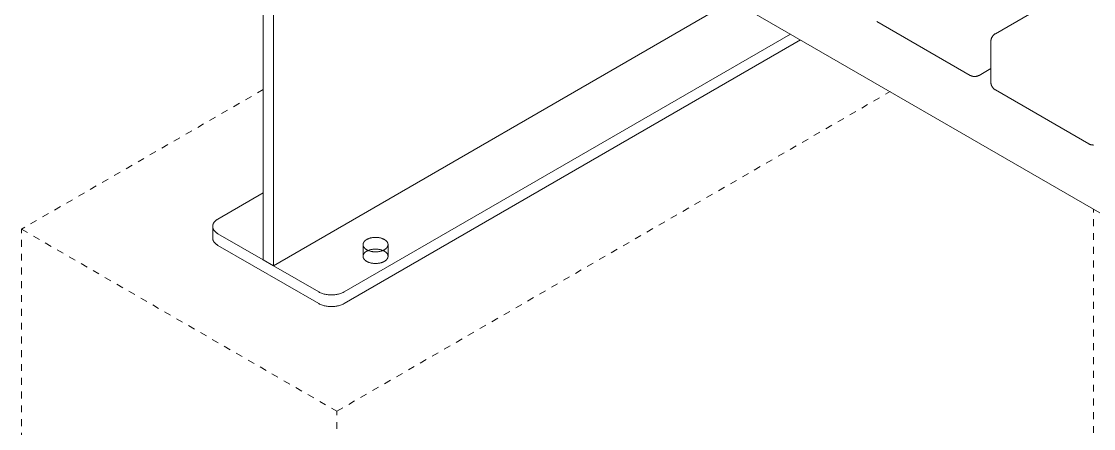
# Model space of a CAD drawing. Header units: inches. Extents: x -2 to 171, y -5 to 121.
# Drawn here: x 122.29 to 137.85, y 52.39 to 58.3 of the extents above; entities that cross this region are included whole.
import ezdxf

# ---------------------------------------------------------------- set-up
doc = ezdxf.new("R2010")
doc.units = ezdxf.units.IN
doc.linetypes.add('HIDDEN', pattern=[1.905, 1.27, -0.635])
doc.layers.add('ZANO_R', color=7, linetype='Continuous', lineweight=0)
doc.layers.add('ZANO_R_przerywana', color=250, linetype='HIDDEN', lineweight=0)

msp = doc.modelspace()

# ---------------------------------------------------------------- linework, layer by layer
at = {"layer": 'ZANO_R'}
for p, q in [((125.7992, 54.8425), (125.7992, 63.17264)), ((125.94568, 63.08807), (125.94568, 54.75793)), ((136.42746, 58.126), (144.48383, 62.77734)), ((125.94568, 62.45379), (158.53735, 43.63698)), ((125.94568, 54.75793), (132.61049, 58.60586)), ((136.06126, 57.52118), (134.70633, 58.30345)), ((126.97103, 54.37736), (133.45275, 58.11958)), ((136.37004, 58.05678), (136.37156, 58.06088)), ((136.37156, 58.06088), (136.37322, 58.06493)), ((136.37322, 58.06493), (136.37501, 58.06892)), ((136.37501, 58.06892), (136.37694, 58.07284)), ((136.37694, 58.07284), (136.37899, 58.0767)), ((136.37899, 58.0767), (136.38118, 58.08049)), ((136.38118, 58.08049), (136.38349, 58.0842)), ((136.38349, 58.0842), (136.38593, 58.08783)), ((136.38593, 58.08783), (136.38849, 58.09138)), ((136.38849, 58.09138), (136.39117, 58.09484)), ((136.39117, 58.09484), (136.39396, 58.0982)), ((136.39396, 58.0982), (136.39686, 58.10147)), ((136.39686, 58.10147), (136.39988, 58.10464)), ((136.39988, 58.10464), (136.40299, 58.10771)), ((136.40299, 58.10771), (136.40621, 58.11067)), ((136.40621, 58.11067), (136.40953, 58.11352)), ((136.40953, 58.11352), (136.41295, 58.11625)), ((136.41295, 58.11625), (136.41645, 58.11887)), ((136.41645, 58.11887), (136.42004, 58.12137)), ((136.42004, 58.12137), (136.42371, 58.12375)), ((136.42371, 58.12375), (136.42746, 58.126)), ((133.59923, 58.03501), (126.97103, 54.20822)), ((136.36272, 58.01387), (136.3628, 58.01824)), ((136.36272, 57.42188), (136.36272, 58.01387)), ((136.3628, 58.01824), (136.36302, 58.02261)), ((136.36302, 58.02261), (136.36339, 58.02697)), ((136.36339, 58.02697), (136.3639, 58.03131)), ((136.3639, 58.03131), (136.36457, 58.03564)), ((136.36457, 58.03564), (136.36537, 58.03993)), ((136.36537, 58.03993), (136.36633, 58.0442)), ((136.36633, 58.0442), (136.36742, 58.04844)), ((136.36742, 58.04844), (136.36866, 58.05263)), ((136.36866, 58.05263), (136.37004, 58.05678)), ((136.36272, 57.62048), (136.19073, 57.52118)), ((136.06509, 57.51906), (136.06126, 57.52118)), ((136.06898, 57.51707), (136.06509, 57.51906)), ((136.07294, 57.51521), (136.06898, 57.51707)), ((136.07696, 57.51348), (136.07294, 57.51521)), ((136.08103, 57.51189), (136.07696, 57.51348)), ((136.08516, 57.51045), (136.08103, 57.51189)), ((136.08933, 57.50914), (136.08516, 57.51045)), ((136.09354, 57.50797), (136.08933, 57.50914)), ((136.0978, 57.50694), (136.09354, 57.50797)), ((136.10208, 57.50606), (136.0978, 57.50694)), ((136.10639, 57.50533), (136.10208, 57.50606)), ((136.11072, 57.50474), (136.10639, 57.50533)), ((136.11508, 57.5043), (136.11072, 57.50474)), ((136.11944, 57.504), (136.11508, 57.5043)), ((136.12381, 57.50385), (136.11944, 57.504)), ((136.12818, 57.50385), (136.12381, 57.50385)), ((136.13255, 57.504), (136.12818, 57.50385)), ((136.13692, 57.5043), (136.13255, 57.504)), ((136.14127, 57.50474), (136.13692, 57.5043)), ((136.1456, 57.50533), (136.14127, 57.50474)), ((136.14991, 57.50606), (136.1456, 57.50533)), ((136.1542, 57.50694), (136.14991, 57.50606)), ((136.15845, 57.50797), (136.1542, 57.50694)), ((136.16266, 57.50914), (136.15845, 57.50797)), ((136.16684, 57.51045), (136.16266, 57.50914)), ((136.17096, 57.51189), (136.16684, 57.51045)), ((136.17504, 57.51348), (136.17096, 57.51189)), ((136.17906, 57.51521), (136.17504, 57.51348)), ((136.18302, 57.51707), (136.17906, 57.51521)), ((136.18691, 57.51906), (136.18302, 57.51707)), ((136.19073, 57.52118), (136.18691, 57.51906)), ((136.3628, 57.41751), (136.36272, 57.42188)), ((136.36302, 57.41314), (136.3628, 57.41751)), ((136.36339, 57.40878), (136.36302, 57.41314)), ((136.3639, 57.40444), (136.36339, 57.40878)), ((136.36457, 57.40012), (136.3639, 57.40444)), ((136.36537, 57.39582), (136.36457, 57.40012)), ((136.36633, 57.39155), (136.36537, 57.39582)), ((136.36742, 57.38732), (136.36633, 57.39155)), ((136.36866, 57.38312), (136.36742, 57.38732)), ((136.37004, 57.37897), (136.36866, 57.38312)), ((136.37156, 57.37487), (136.37004, 57.37897)), ((136.37322, 57.37082), (136.37156, 57.37487)), ((136.37501, 57.36683), (136.37322, 57.37082)), ((136.37694, 57.36291), (136.37501, 57.36683)), ((136.37899, 57.35905), (136.37694, 57.36291)), ((136.38118, 57.35526), (136.37899, 57.35905)), ((136.38349, 57.35155), (136.38118, 57.35526)), ((136.38593, 57.34792), (136.38349, 57.35155)), ((136.38849, 57.34437), (136.38593, 57.34792)), ((136.39117, 57.34091), (136.38849, 57.34437)), ((136.39396, 57.33755), (136.39117, 57.34091)), ((136.39686, 57.33428), (136.39396, 57.33755)), ((136.39988, 57.33111), (136.39686, 57.33428)), ((136.40299, 57.32804), (136.39988, 57.33111)), ((136.40621, 57.32508), (136.40299, 57.32804)), ((136.40953, 57.32223), (136.40621, 57.32508)), ((136.41295, 57.3195), (136.40953, 57.32223)), ((136.41645, 57.31688), (136.41295, 57.3195)), ((136.42004, 57.31438), (136.41645, 57.31688)), ((136.42371, 57.31201), (136.42004, 57.31438)), ((136.42746, 57.30976), (136.42371, 57.31201)), ((137.78239, 56.52748), (136.42746, 57.30976)), ((137.78622, 56.52536), (137.78239, 56.52748)), ((137.79011, 56.52337), (137.78622, 56.52536)), ((137.79407, 56.52151), (137.79011, 56.52337)), ((137.79809, 56.51979), (137.79407, 56.52151)), ((137.80216, 56.5182), (137.79809, 56.51979)), ((137.80629, 56.51675), (137.80216, 56.5182)), ((137.81046, 56.51544), (137.80629, 56.51675)), ((137.81468, 56.51427), (137.81046, 56.51544)), ((137.81893, 56.51325), (137.81468, 56.51427)), ((137.82321, 56.51237), (137.81893, 56.51325)), ((137.82752, 56.51163), (137.82321, 56.51237)), ((137.83186, 56.51104), (137.82752, 56.51163)), ((137.83621, 56.5106), (137.83186, 56.51104)), ((137.84057, 56.51031), (137.83621, 56.5106)), ((137.84494, 56.51016), (137.84057, 56.51031)), ((137.84932, 56.51016), (137.84494, 56.51016)), ((137.85369, 56.51031), (137.84932, 56.51016)), ((125.7992, 55.81505), (125.14004, 55.43449)), ((125.10636, 55.41054), (125.10978, 55.41349)), ((125.10978, 55.41349), (125.11329, 55.41636)), ((125.11329, 55.41636), (125.11689, 55.41917)), ((125.11689, 55.41917), (125.12057, 55.4219)), ((125.12057, 55.4219), (125.12433, 55.42456)), ((125.12433, 55.42456), (125.12816, 55.42715)), ((125.12816, 55.42715), (125.13206, 55.42967)), ((125.13206, 55.42967), (125.13602, 55.43212)), ((125.13602, 55.43212), (125.14004, 55.43449)), ((125.0642, 55.32878), (125.06422, 55.33071)), ((125.06422, 55.32684), (125.0642, 55.32878)), ((125.0642, 55.32684), (125.0642, 55.15964)), ((125.06422, 55.33071), (125.06428, 55.33265)), ((125.06428, 55.32491), (125.06422, 55.32684)), ((125.06428, 55.33265), (125.06439, 55.33458)), ((125.06439, 55.32297), (125.06428, 55.32491)), ((125.06439, 55.33458), (125.06454, 55.33651)), ((125.06454, 55.32104), (125.06439, 55.32297)), ((125.06454, 55.33651), (125.06474, 55.33844)), ((125.06474, 55.31911), (125.06454, 55.32104)), ((125.06474, 55.33844), (125.06498, 55.34037)), ((125.06498, 55.31718), (125.06474, 55.31911)), ((125.06498, 55.34037), (125.06526, 55.34229)), ((125.06526, 55.31526), (125.06498, 55.31718)), ((125.06526, 55.34229), (125.06558, 55.34422)), ((125.06558, 55.31334), (125.06526, 55.31526)), ((125.06558, 55.34422), (125.06595, 55.34613)), ((125.06595, 55.31142), (125.06558, 55.31334)), ((125.06595, 55.34613), (125.06636, 55.34805)), ((125.06636, 55.3095), (125.06595, 55.31142)), ((125.06636, 55.34805), (125.06681, 55.34995)), ((125.06681, 55.3076), (125.06636, 55.3095)), ((125.06681, 55.34995), (125.0673, 55.35186)), ((125.0673, 55.30569), (125.06681, 55.3076)), ((125.0673, 55.35186), (125.06784, 55.35376)), ((125.06784, 55.3038), (125.0673, 55.30569)), ((125.06784, 55.35376), (125.06841, 55.35565)), ((125.06841, 55.3019), (125.06784, 55.3038)), ((125.06841, 55.35565), (125.06903, 55.35753)), ((125.06903, 55.30002), (125.06841, 55.3019)), ((125.06903, 55.35753), (125.06969, 55.35941)), ((125.06969, 55.29814), (125.06903, 55.30002)), ((125.06969, 55.35941), (125.07039, 55.36128)), ((125.07039, 55.29627), (125.06969, 55.29814)), ((125.07039, 55.36128), (125.07113, 55.36314)), ((125.07113, 55.29441), (125.07039, 55.29627)), ((125.07113, 55.36314), (125.07191, 55.365)), ((125.07191, 55.29256), (125.07113, 55.29441)), ((125.07191, 55.365), (125.07273, 55.36684)), ((125.07273, 55.29071), (125.07191, 55.29256)), ((125.07273, 55.36684), (125.07359, 55.36868)), ((125.07359, 55.28887), (125.07273, 55.29071)), ((125.07359, 55.36868), (125.07449, 55.3705)), ((125.07449, 55.28705), (125.07359, 55.28887)), ((125.07449, 55.3705), (125.07542, 55.37232)), ((125.07542, 55.28523), (125.07449, 55.28705)), ((125.07542, 55.37232), (125.0764, 55.37413)), ((125.0764, 55.28343), (125.07542, 55.28523)), ((125.0764, 55.37413), (125.07741, 55.37592)), ((125.07741, 55.28163), (125.0764, 55.28343)), ((125.07741, 55.37592), (125.07846, 55.3777)), ((125.07846, 55.27985), (125.07741, 55.28163)), ((125.07846, 55.3777), (125.07954, 55.37948)), ((125.07954, 55.27807), (125.07846, 55.27985)), ((125.07954, 55.37948), (125.08066, 55.38124)), ((125.08066, 55.27631), (125.07954, 55.27807)), ((125.08066, 55.38124), (125.08301, 55.38472)), ((125.08301, 55.27283), (125.08066, 55.27631)), ((125.08301, 55.38472), (125.0855, 55.38815)), ((125.0855, 55.2694), (125.08301, 55.27283)), ((125.0855, 55.38815), (125.08812, 55.39153)), ((125.08812, 55.26602), (125.0855, 55.2694)), ((125.08812, 55.39153), (125.09086, 55.39485)), ((125.09086, 55.2627), (125.08812, 55.26602)), ((125.09086, 55.39485), (125.09374, 55.39812)), ((125.09374, 55.25943), (125.09086, 55.2627)), ((125.09374, 55.39812), (125.09673, 55.40132)), ((125.09673, 55.25623), (125.09374, 55.25943)), ((125.09673, 55.40132), (125.09983, 55.40446)), ((125.09983, 55.25309), (125.09673, 55.25623)), ((125.09983, 55.40446), (125.10305, 55.40754)), ((125.10305, 55.40754), (125.10636, 55.41054)), ((125.0642, 55.15964), (125.06422, 55.1577)), ((125.06428, 55.16348), (125.06422, 55.16157)), ((125.06422, 55.1577), (125.06428, 55.15577)), ((125.06439, 55.16538), (125.06428, 55.16348)), ((125.06428, 55.15577), (125.06439, 55.15383)), ((125.06454, 55.16728), (125.06439, 55.16538)), ((125.06439, 55.15383), (125.06454, 55.1519)), ((125.06473, 55.16918), (125.06454, 55.16728)), ((125.06454, 55.1519), (125.06474, 55.14997)), ((125.06496, 55.17108), (125.06473, 55.16918)), ((125.06474, 55.14997), (125.06498, 55.14804)), ((125.06523, 55.17297), (125.06496, 55.17108)), ((125.06498, 55.14804), (125.06526, 55.14612)), ((125.06554, 55.17487), (125.06523, 55.17297)), ((125.06526, 55.14612), (125.06558, 55.1442)), ((125.0659, 55.17675), (125.06554, 55.17487)), ((125.06558, 55.1442), (125.06595, 55.14228)), ((125.0663, 55.17864), (125.0659, 55.17675)), ((125.06595, 55.14228), (125.06636, 55.14036)), ((125.06674, 55.18052), (125.0663, 55.17864)), ((125.06636, 55.14036), (125.06681, 55.13846)), ((125.06681, 55.13846), (125.0673, 55.13655)), ((125.0673, 55.13655), (125.06784, 55.13466)), ((125.06784, 55.13466), (125.06841, 55.13276)), ((125.06841, 55.13276), (125.06903, 55.13088)), ((125.06903, 55.13088), (125.06969, 55.129)), ((125.06969, 55.129), (125.07039, 55.12713)), ((125.07039, 55.12713), (125.07113, 55.12527)), ((125.07113, 55.12527), (125.07191, 55.12342)), ((125.07191, 55.12342), (125.07273, 55.12157)), ((125.07273, 55.12157), (125.07359, 55.11973)), ((125.07359, 55.11973), (125.07449, 55.11791)), ((125.07449, 55.11791), (125.07542, 55.11609)), ((125.07542, 55.11609), (125.0764, 55.11429)), ((125.0764, 55.11429), (125.07741, 55.11249)), ((125.07741, 55.11249), (125.07846, 55.11071)), ((125.07846, 55.11071), (125.07954, 55.10893)), ((125.07954, 55.10893), (125.08066, 55.10717)), ((125.08066, 55.10717), (125.08301, 55.10369)), ((125.08301, 55.10369), (125.0855, 55.10026)), ((125.0855, 55.10026), (125.08812, 55.09688)), ((125.10305, 55.25002), (125.09983, 55.25309)), ((125.10636, 55.24701), (125.10305, 55.25002)), ((125.10978, 55.24406), (125.10636, 55.24701)), ((125.11329, 55.24119), (125.10978, 55.24406)), ((125.11689, 55.23839), (125.11329, 55.24119)), ((125.12057, 55.23565), (125.11689, 55.23839)), ((125.12433, 55.23299), (125.12057, 55.23565)), ((125.12816, 55.2304), (125.12433, 55.23299)), ((125.13206, 55.22788), (125.12816, 55.2304)), ((125.13602, 55.22544), (125.13206, 55.22788)), ((125.14004, 55.22306), (125.13602, 55.22544)), ((125.14004, 55.22306), (125.7992, 54.8425)), ((127.25826, 55.09999), (127.25905, 55.10122)), ((127.25905, 55.10122), (127.26069, 55.10366)), ((127.26069, 55.10366), (127.26243, 55.10606)), ((127.26243, 55.10606), (127.26427, 55.10842)), ((127.26427, 55.10842), (127.26619, 55.11075)), ((127.26619, 55.11075), (127.2682, 55.11303)), ((127.2682, 55.11303), (127.27029, 55.11528)), ((127.27029, 55.11528), (127.27247, 55.11747)), ((127.27247, 55.11747), (127.27472, 55.11963)), ((127.27472, 55.11963), (127.27704, 55.12173)), ((127.27704, 55.12173), (127.27943, 55.12379)), ((127.27943, 55.12379), (127.28189, 55.1258)), ((127.28189, 55.1258), (127.2844, 55.12777)), ((127.2844, 55.12777), (127.28698, 55.12968)), ((127.28698, 55.12968), (127.28961, 55.13154)), ((127.28961, 55.13154), (127.2923, 55.13336)), ((127.2923, 55.13336), (127.29503, 55.13512)), ((127.29503, 55.13512), (127.2978, 55.13683)), ((127.2978, 55.13683), (127.30061, 55.13849)), ((127.30061, 55.13849), (127.30349, 55.14012)), ((127.30349, 55.14012), (127.30645, 55.14172)), ((127.30645, 55.14172), (127.30951, 55.14329)), ((127.30951, 55.14329), (127.31265, 55.14484)), ((127.31265, 55.14484), (127.31587, 55.14636)), ((127.31587, 55.14636), (127.31919, 55.14785)), ((127.31919, 55.14785), (127.32259, 55.1493)), ((127.32259, 55.1493), (127.32607, 55.15072)), ((127.32607, 55.15072), (127.33329, 55.15344)), ((127.33329, 55.15344), (127.34083, 55.156)), ((127.34083, 55.156), (127.34867, 55.15837)), ((127.34867, 55.15837), (127.35679, 55.16054)), ((127.35679, 55.16054), (127.36517, 55.16249)), ((127.36517, 55.16249), (127.3738, 55.16421)), ((127.3738, 55.16421), (127.38263, 55.1657)), ((127.38263, 55.1657), (127.39164, 55.16692)), ((127.39164, 55.16692), (127.40079, 55.16789)), ((127.40079, 55.16789), (127.41006, 55.16858)), ((127.41006, 55.16858), (127.4194, 55.169)), ((127.4194, 55.169), (127.42878, 55.16914)), ((127.42878, 55.16914), (127.43816, 55.169)), ((127.43816, 55.169), (127.4475, 55.16858)), ((127.4475, 55.16858), (127.45677, 55.16789)), ((127.45677, 55.16789), (127.46592, 55.16692)), ((127.46592, 55.16692), (127.47493, 55.1657)), ((127.47493, 55.1657), (127.48376, 55.16421)), ((127.48376, 55.16421), (127.49239, 55.16249)), ((127.49239, 55.16249), (127.50077, 55.16054)), ((127.50077, 55.16054), (127.5089, 55.15837)), ((127.5089, 55.15837), (127.51674, 55.156)), ((127.51674, 55.156), (127.52427, 55.15344)), ((127.52427, 55.15344), (127.53149, 55.15072)), ((127.53149, 55.15072), (127.53497, 55.1493)), ((127.53497, 55.1493), (127.53837, 55.14785)), ((127.53837, 55.14785), (127.54169, 55.14636)), ((127.54169, 55.14636), (127.54492, 55.14484)), ((127.54492, 55.14484), (127.54806, 55.14329)), ((127.54806, 55.14329), (127.55111, 55.14172)), ((127.55111, 55.14172), (127.55407, 55.14012)), ((127.55407, 55.14012), (127.55695, 55.13849)), ((127.55695, 55.13849), (127.55976, 55.13683)), ((127.55976, 55.13683), (127.56254, 55.13512)), ((127.56254, 55.13512), (127.56527, 55.13336)), ((127.56527, 55.13336), (127.56795, 55.13154)), ((127.56795, 55.13154), (127.57058, 55.12968)), ((127.57058, 55.12968), (127.57316, 55.12777)), ((127.57316, 55.12777), (127.57568, 55.1258)), ((127.57568, 55.1258), (127.57813, 55.12379)), ((127.57813, 55.12379), (127.58052, 55.12173)), ((127.58052, 55.12173), (127.58285, 55.11963)), ((127.58285, 55.11963), (127.5851, 55.11747)), ((127.5851, 55.11747), (127.58727, 55.11528)), ((127.58727, 55.11528), (127.58936, 55.11303)), ((127.58936, 55.11303), (127.59137, 55.11075)), ((127.59137, 55.11075), (127.5933, 55.10842)), ((127.5933, 55.10842), (127.59513, 55.10606)), ((127.59513, 55.10606), (127.59687, 55.10366)), ((127.59687, 55.10366), (127.59851, 55.10122)), ((127.59851, 55.10122), (127.5993, 55.09999)), ((125.08812, 55.09688), (125.09086, 55.09356)), ((125.09086, 55.09356), (125.09374, 55.09029)), ((125.09374, 55.09029), (125.09673, 55.08709)), ((125.09673, 55.08709), (125.09983, 55.08395)), ((125.09983, 55.08395), (125.10305, 55.08088)), ((125.10305, 55.08088), (125.10636, 55.07787)), ((125.10636, 55.07787), (125.10978, 55.07492)), ((125.10978, 55.07492), (125.11329, 55.07205)), ((125.11329, 55.07205), (125.11689, 55.06925)), ((125.11689, 55.06925), (125.12057, 55.06651)), ((125.12057, 55.06651), (125.12433, 55.06385)), ((125.12433, 55.06385), (125.12816, 55.06126)), ((125.12816, 55.06126), (125.13206, 55.05874)), ((125.13206, 55.05874), (125.13602, 55.0563)), ((125.13602, 55.0563), (125.14004, 55.05392)), ((126.60483, 54.20822), (125.14004, 55.05392)), ((127.24752, 55.06449), (127.24754, 55.06585)), ((127.24752, 54.89535), (127.24752, 55.06449)), ((127.24754, 55.06314), (127.24752, 55.06449)), ((127.24754, 55.06585), (127.24758, 55.0672)), ((127.24758, 55.06179), (127.24754, 55.06314)), ((127.24758, 55.0672), (127.24766, 55.06856)), ((127.24766, 55.06043), (127.24758, 55.06179)), ((127.24766, 55.06856), (127.24776, 55.06991)), ((127.24776, 55.05908), (127.24766, 55.06043)), ((127.24776, 55.06991), (127.2479, 55.07126)), ((127.2479, 55.05773), (127.24776, 55.05908)), ((127.2479, 55.07126), (127.24807, 55.07261)), ((127.24807, 55.05638), (127.2479, 55.05773)), ((127.24807, 55.07261), (127.24826, 55.07396)), ((127.24826, 55.05503), (127.24807, 55.05638)), ((127.24826, 55.07396), (127.24849, 55.0753)), ((127.24849, 55.05369), (127.24826, 55.05503)), ((127.24849, 55.0753), (127.24875, 55.07664)), ((127.24875, 55.05234), (127.24849, 55.05369)), ((127.24875, 55.07664), (127.24903, 55.07798)), ((127.24903, 55.051), (127.24875, 55.05234)), ((127.24903, 55.07798), (127.24935, 55.07932)), ((127.24935, 55.04967), (127.24903, 55.051)), ((127.24935, 55.07932), (127.2497, 55.08065)), ((127.2497, 55.04834), (127.24935, 55.04967)), ((127.2497, 55.08065), (127.25007, 55.08198)), ((127.25007, 55.04701), (127.2497, 55.04834)), ((127.25007, 55.08198), (127.25047, 55.0833)), ((127.25047, 55.04568), (127.25007, 55.04701)), ((127.25047, 55.0833), (127.25091, 55.08462)), ((127.25091, 55.04437), (127.25047, 55.04568)), ((127.25091, 55.08462), (127.25137, 55.08594)), ((127.25137, 55.04305), (127.25091, 55.04437)), ((127.25137, 55.08594), (127.25186, 55.08725)), ((127.25186, 55.04174), (127.25137, 55.04305)), ((127.25186, 55.08725), (127.25238, 55.08855)), ((127.25238, 55.04044), (127.25186, 55.04174)), ((127.25238, 55.08855), (127.25292, 55.08985)), ((127.25292, 55.03914), (127.25238, 55.04044)), ((127.25292, 55.08985), (127.2535, 55.09114)), ((127.2535, 55.03785), (127.25292, 55.03914)), ((127.2535, 55.09114), (127.2541, 55.09243)), ((127.2541, 55.03656), (127.2535, 55.03785)), ((127.2541, 55.09243), (127.25473, 55.0937)), ((127.25473, 55.03529), (127.2541, 55.03656)), ((127.25473, 55.0937), (127.25538, 55.09498)), ((127.25538, 55.03401), (127.25473, 55.03529)), ((127.25538, 55.09498), (127.25606, 55.09624)), ((127.25606, 55.03275), (127.25538, 55.03401)), ((127.25606, 55.09624), (127.25677, 55.0975)), ((127.25677, 55.03149), (127.25606, 55.03275)), ((127.25677, 55.0975), (127.2575, 55.09874)), ((127.2575, 55.03024), (127.25677, 55.03149)), ((127.2575, 55.09874), (127.25826, 55.09999)), ((127.25826, 55.029), (127.2575, 55.03024)), ((127.25905, 55.02777), (127.25826, 55.029)), ((127.26069, 55.02533), (127.25905, 55.02777)), ((127.26243, 55.02293), (127.26069, 55.02533)), ((127.26427, 55.02057), (127.26243, 55.02293)), ((127.26619, 55.01824), (127.26427, 55.02057)), ((127.2682, 55.01596), (127.26619, 55.01824)), ((127.27029, 55.01371), (127.2682, 55.01596)), ((127.27029, 54.94614), (127.2682, 54.94389)), ((127.27247, 55.01152), (127.27029, 55.01371)), ((127.27247, 54.94833), (127.27029, 54.94614)), ((127.27472, 55.00936), (127.27247, 55.01152)), ((127.27472, 54.95049), (127.27247, 54.94833)), ((127.27704, 55.00726), (127.27472, 55.00936)), ((127.27704, 54.95259), (127.27472, 54.95049)), ((127.27943, 55.0052), (127.27704, 55.00726)), ((127.27943, 54.95465), (127.27704, 54.95259)), ((127.28189, 55.00318), (127.27943, 55.0052)), ((127.28189, 54.95666), (127.27943, 54.95465)), ((127.2844, 55.00122), (127.28189, 55.00318)), ((127.2844, 54.95863), (127.28189, 54.95666)), ((127.28698, 54.99931), (127.2844, 55.00122)), ((127.28698, 54.96054), (127.2844, 54.95863)), ((127.28961, 54.99744), (127.28698, 54.99931)), ((127.28961, 54.9624), (127.28698, 54.96054)), ((127.2923, 54.99563), (127.28961, 54.99744)), ((127.2923, 54.96422), (127.28961, 54.9624)), ((127.29503, 54.99387), (127.2923, 54.99563)), ((127.29503, 54.96598), (127.2923, 54.96422)), ((127.2978, 54.99216), (127.29503, 54.99387)), ((127.2978, 54.96769), (127.29503, 54.96598)), ((127.30061, 54.9905), (127.2978, 54.99216)), ((127.30061, 54.96935), (127.2978, 54.96769)), ((127.30349, 54.98887), (127.30061, 54.9905)), ((127.30583, 54.97225), (127.30061, 54.96935)), ((127.30645, 54.98727), (127.30349, 54.98887)), ((127.31115, 54.97497), (127.30583, 54.97225)), ((127.30951, 54.98569), (127.30645, 54.98727)), ((127.31265, 54.98415), (127.30951, 54.98569)), ((127.31655, 54.97753), (127.31115, 54.97497)), ((127.31587, 54.98263), (127.31265, 54.98415)), ((127.31919, 54.98114), (127.31587, 54.98263)), ((127.32202, 54.97992), (127.31655, 54.97753)), ((127.32259, 54.97968), (127.31919, 54.98114)), ((127.33133, 54.98338), (127.32202, 54.97992)), ((127.32607, 54.97827), (127.32259, 54.97968)), ((127.33329, 54.97554), (127.32607, 54.97827)), ((127.34076, 54.98651), (127.33133, 54.98338)), ((127.34083, 54.97299), (127.33329, 54.97554)), ((127.35028, 54.98933), (127.34076, 54.98651)), ((127.34867, 54.97062), (127.34083, 54.97299)), ((127.35679, 54.96845), (127.34867, 54.97062)), ((127.3599, 54.99182), (127.35028, 54.98933)), ((127.36517, 54.9665), (127.35679, 54.96845)), ((127.36959, 54.99398), (127.3599, 54.99182)), ((127.3738, 54.96478), (127.36517, 54.9665)), ((127.37935, 54.99582), (127.36959, 54.99398)), ((127.38263, 54.96329), (127.3738, 54.96478)), ((127.38917, 54.99732), (127.37935, 54.99582)), ((127.39164, 54.96207), (127.38263, 54.96329)), ((127.39903, 54.9985), (127.38917, 54.99732)), ((127.40079, 54.9611), (127.39164, 54.96207)), ((127.40893, 54.99933), (127.39903, 54.9985)), ((127.41006, 54.9604), (127.40079, 54.9611)), ((127.41885, 54.99984), (127.40893, 54.99933)), ((127.4194, 54.95998), (127.41006, 54.9604)), ((127.42878, 55), (127.41885, 54.99984)), ((127.42878, 54.95984), (127.4194, 54.95998)), ((127.43871, 54.99984), (127.42878, 55)), ((127.43816, 54.95998), (127.42878, 54.95984)), ((127.4475, 54.9604), (127.43816, 54.95998)), ((127.44863, 54.99933), (127.43871, 54.99984)), ((127.45677, 54.9611), (127.4475, 54.9604)), ((127.45853, 54.9985), (127.44863, 54.99933)), ((127.46592, 54.96207), (127.45677, 54.9611)), ((127.46839, 54.99732), (127.45853, 54.9985)), ((127.47493, 54.96329), (127.46592, 54.96207)), ((127.47821, 54.99582), (127.46839, 54.99732)), ((127.48376, 54.96478), (127.47493, 54.96329)), ((127.48797, 54.99398), (127.47821, 54.99582)), ((127.49239, 54.9665), (127.48376, 54.96478)), ((127.49767, 54.99182), (127.48797, 54.99398)), ((127.50077, 54.96845), (127.49239, 54.9665)), ((127.50728, 54.98933), (127.49767, 54.99182)), ((127.5089, 54.97062), (127.50077, 54.96845)), ((127.51681, 54.98651), (127.50728, 54.98933)), ((127.51674, 54.97299), (127.5089, 54.97062)), ((127.52427, 54.97554), (127.51674, 54.97299)), ((127.52623, 54.98338), (127.51681, 54.98651)), ((127.53149, 54.97827), (127.52427, 54.97554)), ((127.53555, 54.97992), (127.52623, 54.98338)), ((127.53497, 54.97968), (127.53149, 54.97827)), ((127.53837, 54.98114), (127.53497, 54.97968)), ((127.54102, 54.97753), (127.53555, 54.97992)), ((127.54169, 54.98263), (127.53837, 54.98114)), ((127.54641, 54.97497), (127.54102, 54.97753)), ((127.54492, 54.98415), (127.54169, 54.98263)), ((127.54806, 54.98569), (127.54492, 54.98415)), ((127.55173, 54.97225), (127.54641, 54.97497)), ((127.55111, 54.98727), (127.54806, 54.98569)), ((127.55407, 54.98887), (127.55111, 54.98727)), ((127.55695, 54.96935), (127.55173, 54.97225)), ((127.55695, 54.9905), (127.55407, 54.98887)), ((127.55976, 54.99216), (127.55695, 54.9905)), ((127.55976, 54.96769), (127.55695, 54.96935)), ((127.56254, 54.99387), (127.55976, 54.99216)), ((127.56254, 54.96598), (127.55976, 54.96769)), ((127.56527, 54.99563), (127.56254, 54.99387)), ((127.56527, 54.96422), (127.56254, 54.96598)), ((127.56795, 54.99744), (127.56527, 54.99563)), ((127.56795, 54.9624), (127.56527, 54.96422)), ((127.57058, 54.99931), (127.56795, 54.99744)), ((127.57058, 54.96054), (127.56795, 54.9624)), ((127.57316, 55.00122), (127.57058, 54.99931)), ((127.57316, 54.95863), (127.57058, 54.96054)), ((127.57568, 55.00318), (127.57316, 55.00122)), ((127.57568, 54.95666), (127.57316, 54.95863)), ((127.57813, 55.0052), (127.57568, 55.00318)), ((127.57813, 54.95465), (127.57568, 54.95666)), ((127.58052, 55.00726), (127.57813, 55.0052)), ((127.58052, 54.95259), (127.57813, 54.95465)), ((127.58285, 55.00936), (127.58052, 55.00726)), ((127.58285, 54.95049), (127.58052, 54.95259)), ((127.5851, 55.01152), (127.58285, 55.00936)), ((127.5851, 54.94833), (127.58285, 54.95049)), ((127.58727, 55.01371), (127.5851, 55.01152)), ((127.58727, 54.94614), (127.5851, 54.94833)), ((127.58936, 55.01596), (127.58727, 55.01371)), ((127.58936, 54.94389), (127.58727, 54.94614)), ((127.59137, 55.01824), (127.58936, 55.01596)), ((127.5933, 55.02057), (127.59137, 55.01824)), ((127.59513, 55.02293), (127.5933, 55.02057)), ((127.59687, 55.02533), (127.59513, 55.02293)), ((127.59851, 55.02777), (127.59687, 55.02533)), ((127.5993, 55.029), (127.59851, 55.02777)), ((127.5993, 55.09999), (127.60006, 55.09874)), ((127.60006, 55.03024), (127.5993, 55.029)), ((127.60006, 55.09874), (127.60079, 55.0975)), ((127.60079, 55.03149), (127.60006, 55.03024)), ((127.60079, 55.0975), (127.6015, 55.09624)), ((127.6015, 55.03275), (127.60079, 55.03149)), ((127.6015, 55.09624), (127.60218, 55.09498)), ((127.60218, 55.03401), (127.6015, 55.03275)), ((127.60218, 55.09498), (127.60284, 55.0937)), ((127.60284, 55.03529), (127.60218, 55.03401)), ((127.60284, 55.0937), (127.60346, 55.09243)), ((127.60346, 55.03656), (127.60284, 55.03529)), ((127.60346, 55.09243), (127.60407, 55.09114)), ((127.60407, 55.03785), (127.60346, 55.03656)), ((127.60407, 55.09114), (127.60464, 55.08985)), ((127.60464, 55.03914), (127.60407, 55.03785)), ((127.60464, 55.08985), (127.60519, 55.08855)), ((127.60519, 55.04044), (127.60464, 55.03914)), ((127.60519, 55.08855), (127.6057, 55.08725)), ((127.6057, 55.04174), (127.60519, 55.04044)), ((127.6057, 55.08725), (127.60619, 55.08594)), ((127.60619, 55.04305), (127.6057, 55.04174)), ((127.60619, 55.08594), (127.60666, 55.08462)), ((127.60666, 55.04437), (127.60619, 55.04305)), ((127.60666, 55.08462), (127.60709, 55.0833)), ((127.60709, 55.04568), (127.60666, 55.04437)), ((127.60709, 55.0833), (127.60749, 55.08198)), ((127.60749, 55.04701), (127.60709, 55.04568)), ((127.60749, 55.08198), (127.60787, 55.08065)), ((127.60787, 55.04834), (127.60749, 55.04701)), ((127.60787, 55.08065), (127.60821, 55.07932)), ((127.60821, 55.04967), (127.60787, 55.04834)), ((127.60821, 55.07932), (127.60853, 55.07798)), ((127.60853, 55.051), (127.60821, 55.04967)), ((127.60853, 55.07798), (127.60881, 55.07664)), ((127.60881, 55.05234), (127.60853, 55.051)), ((127.60881, 55.07664), (127.60907, 55.0753)), ((127.60907, 55.05369), (127.60881, 55.05234)), ((127.60907, 55.0753), (127.6093, 55.07396)), ((127.6093, 55.05503), (127.60907, 55.05369)), ((127.6093, 55.07396), (127.60949, 55.07261)), ((127.60949, 55.05638), (127.6093, 55.05503)), ((127.60949, 55.07261), (127.60966, 55.07126)), ((127.60966, 55.05773), (127.60949, 55.05638)), ((127.60966, 55.07126), (127.6098, 55.06991)), ((127.6098, 55.05908), (127.60966, 55.05773)), ((127.6098, 55.06991), (127.6099, 55.06856)), ((127.6099, 55.06043), (127.6098, 55.05908)), ((127.6099, 55.06856), (127.60998, 55.0672)), ((127.60998, 55.06179), (127.6099, 55.06043)), ((127.60998, 55.0672), (127.61002, 55.06585)), ((127.61002, 55.06314), (127.60998, 55.06179)), ((127.61002, 55.06585), (127.61004, 55.06449)), ((127.61004, 55.06449), (127.61002, 55.06314)), ((127.61004, 54.89535), (127.61004, 55.06449)), ((125.7992, 54.8425), (125.94568, 54.75793)), ((127.24754, 54.89671), (127.24752, 54.89535)), ((127.24752, 54.89535), (127.24754, 54.894)), ((127.24758, 54.89806), (127.24754, 54.89671)), ((127.24754, 54.894), (127.24758, 54.89265)), ((127.24766, 54.89942), (127.24758, 54.89806)), ((127.24758, 54.89265), (127.24766, 54.89129)), ((127.24776, 54.90077), (127.24766, 54.89942)), ((127.24766, 54.89129), (127.24776, 54.88994)), ((127.2479, 54.90212), (127.24776, 54.90077)), ((127.24776, 54.88994), (127.2479, 54.88859)), ((127.24807, 54.90347), (127.2479, 54.90212)), ((127.2479, 54.88859), (127.24807, 54.88724)), ((127.24826, 54.90482), (127.24807, 54.90347)), ((127.24807, 54.88724), (127.24826, 54.88589)), ((127.24849, 54.90616), (127.24826, 54.90482)), ((127.24826, 54.88589), (127.24849, 54.88455)), ((127.24875, 54.9075), (127.24849, 54.90616)), ((127.24849, 54.88455), (127.24875, 54.8832)), ((127.24903, 54.90884), (127.24875, 54.9075)), ((127.24875, 54.8832), (127.24903, 54.88187)), ((127.24935, 54.91018), (127.24903, 54.90884)), ((127.24903, 54.88187), (127.24935, 54.88053)), ((127.2497, 54.91151), (127.24935, 54.91018)), ((127.24935, 54.88053), (127.2497, 54.8792)), ((127.25007, 54.91284), (127.2497, 54.91151)), ((127.2497, 54.8792), (127.25007, 54.87787)), ((127.25047, 54.91416), (127.25007, 54.91284)), ((127.25007, 54.87787), (127.25047, 54.87654)), ((127.25091, 54.91548), (127.25047, 54.91416)), ((127.25047, 54.87654), (127.25091, 54.87523)), ((127.25137, 54.9168), (127.25091, 54.91548)), ((127.25091, 54.87523), (127.25137, 54.87391)), ((127.25186, 54.91811), (127.25137, 54.9168)), ((127.25137, 54.87391), (127.25186, 54.8726)), ((127.25238, 54.91941), (127.25186, 54.91811)), ((127.25186, 54.8726), (127.25238, 54.8713)), ((127.25292, 54.92071), (127.25238, 54.91941)), ((127.25238, 54.8713), (127.25292, 54.87)), ((127.2535, 54.922), (127.25292, 54.92071)), ((127.25292, 54.87), (127.2535, 54.86871)), ((127.2541, 54.92329), (127.2535, 54.922)), ((127.2535, 54.86871), (127.2541, 54.86742)), ((127.25473, 54.92456), (127.2541, 54.92329)), ((127.2541, 54.86742), (127.25473, 54.86615)), ((127.25538, 54.92584), (127.25473, 54.92456)), ((127.25473, 54.86615), (127.25538, 54.86487)), ((127.25606, 54.9271), (127.25538, 54.92584)), ((127.25538, 54.86487), (127.25606, 54.86361)), ((127.25677, 54.92836), (127.25606, 54.9271)), ((127.25606, 54.86361), (127.25677, 54.86235)), ((127.2575, 54.9296), (127.25677, 54.92836)), ((127.25677, 54.86235), (127.2575, 54.8611)), ((127.25826, 54.93085), (127.2575, 54.9296)), ((127.2575, 54.8611), (127.25826, 54.85986)), ((127.25905, 54.93208), (127.25826, 54.93085)), ((127.25826, 54.85986), (127.25905, 54.85863)), ((127.26069, 54.93452), (127.25905, 54.93208)), ((127.25905, 54.85863), (127.26069, 54.85619)), ((127.26243, 54.93692), (127.26069, 54.93452)), ((127.26069, 54.85619), (127.26243, 54.85379)), ((127.26427, 54.93928), (127.26243, 54.93692)), ((127.26243, 54.85379), (127.26427, 54.85143)), ((127.26619, 54.94161), (127.26427, 54.93928)), ((127.26427, 54.85143), (127.26619, 54.8491)), ((127.2682, 54.94389), (127.26619, 54.94161)), ((127.26619, 54.8491), (127.2682, 54.84682)), ((127.2682, 54.84682), (127.27029, 54.84457)), ((127.27029, 54.84457), (127.27247, 54.84238)), ((127.27247, 54.84238), (127.27472, 54.84022)), ((127.27472, 54.84022), (127.27704, 54.83812)), ((127.27704, 54.83812), (127.27943, 54.83606)), ((127.27943, 54.83606), (127.28189, 54.83404)), ((127.28189, 54.83404), (127.2844, 54.83208)), ((127.2844, 54.83208), (127.28698, 54.83017)), ((127.28698, 54.83017), (127.28961, 54.8283)), ((127.28961, 54.8283), (127.2923, 54.82649)), ((127.2923, 54.82649), (127.29503, 54.82473)), ((127.29503, 54.82473), (127.2978, 54.82302)), ((127.2978, 54.82302), (127.30061, 54.82136)), ((127.30061, 54.82136), (127.30349, 54.81973)), ((127.30349, 54.81973), (127.30645, 54.81813)), ((127.30645, 54.81813), (127.30951, 54.81655)), ((127.30951, 54.81655), (127.31265, 54.81501)), ((127.31265, 54.81501), (127.31587, 54.81349)), ((127.31587, 54.81349), (127.31919, 54.812)), ((127.31919, 54.812), (127.32259, 54.81054)), ((127.32259, 54.81054), (127.32607, 54.80913)), ((127.32607, 54.80913), (127.33329, 54.8064)), ((127.33329, 54.8064), (127.34083, 54.80385)), ((127.34083, 54.80385), (127.34867, 54.80148)), ((127.34867, 54.80148), (127.35679, 54.79931)), ((127.35679, 54.79931), (127.36517, 54.79736)), ((127.36517, 54.79736), (127.3738, 54.79564)), ((127.3738, 54.79564), (127.38263, 54.79415)), ((127.38263, 54.79415), (127.39164, 54.79293)), ((127.39164, 54.79293), (127.40079, 54.79196)), ((127.40079, 54.79196), (127.41006, 54.79126)), ((127.41006, 54.79126), (127.4194, 54.79084)), ((127.4194, 54.79084), (127.42878, 54.7907)), ((127.42878, 54.7907), (127.43816, 54.79084)), ((127.43816, 54.79084), (127.4475, 54.79126)), ((127.4475, 54.79126), (127.45677, 54.79196)), ((127.45677, 54.79196), (127.46592, 54.79293)), ((127.46592, 54.79293), (127.47493, 54.79415)), ((127.47493, 54.79415), (127.48376, 54.79564)), ((127.48376, 54.79564), (127.49239, 54.79736)), ((127.49239, 54.79736), (127.50077, 54.79931)), ((127.50077, 54.79931), (127.5089, 54.80148)), ((127.5089, 54.80148), (127.51674, 54.80385)), ((127.51674, 54.80385), (127.52427, 54.8064)), ((127.52427, 54.8064), (127.53149, 54.80913)), ((127.53149, 54.80913), (127.53497, 54.81054)), ((127.53497, 54.81054), (127.53837, 54.812)), ((127.53837, 54.812), (127.54169, 54.81349)), ((127.54169, 54.81349), (127.54492, 54.81501)), ((127.54492, 54.81501), (127.54806, 54.81655)), ((127.54806, 54.81655), (127.55111, 54.81813)), ((127.55111, 54.81813), (127.55407, 54.81973)), ((127.55407, 54.81973), (127.55695, 54.82136)), ((127.55695, 54.82136), (127.55976, 54.82302)), ((127.55976, 54.82302), (127.56254, 54.82473)), ((127.56254, 54.82473), (127.56527, 54.82649)), ((127.56527, 54.82649), (127.56795, 54.8283)), ((127.56795, 54.8283), (127.57058, 54.83017)), ((127.57058, 54.83017), (127.57316, 54.83208)), ((127.57316, 54.83208), (127.57568, 54.83404)), ((127.57568, 54.83404), (127.57813, 54.83606)), ((127.57813, 54.83606), (127.58052, 54.83812)), ((127.58052, 54.83812), (127.58285, 54.84022)), ((127.58285, 54.84022), (127.5851, 54.84238)), ((127.5851, 54.84238), (127.58727, 54.84457)), ((127.58727, 54.84457), (127.58936, 54.84682)), ((127.59137, 54.94161), (127.58936, 54.94389)), ((127.58936, 54.84682), (127.59137, 54.8491)), ((127.5933, 54.93928), (127.59137, 54.94161)), ((127.59137, 54.8491), (127.5933, 54.85143)), ((127.59513, 54.93692), (127.5933, 54.93928)), ((127.5933, 54.85143), (127.59513, 54.85379)), ((127.59687, 54.93452), (127.59513, 54.93692)), ((127.59513, 54.85379), (127.59687, 54.85619)), ((127.59851, 54.93208), (127.59687, 54.93452)), ((127.59687, 54.85619), (127.59851, 54.85863)), ((127.5993, 54.93085), (127.59851, 54.93208)), ((127.59851, 54.85863), (127.5993, 54.85986)), ((127.60006, 54.9296), (127.5993, 54.93085)), ((127.5993, 54.85986), (127.60006, 54.8611)), ((127.60079, 54.92836), (127.60006, 54.9296)), ((127.60006, 54.8611), (127.60079, 54.86235)), ((127.6015, 54.9271), (127.60079, 54.92836)), ((127.60079, 54.86235), (127.6015, 54.86361)), ((127.60218, 54.92584), (127.6015, 54.9271)), ((127.6015, 54.86361), (127.60218, 54.86487)), ((127.60284, 54.92456), (127.60218, 54.92584)), ((127.60218, 54.86487), (127.60284, 54.86615)), ((127.60346, 54.92329), (127.60284, 54.92456)), ((127.60284, 54.86615), (127.60346, 54.86742)), ((127.60407, 54.922), (127.60346, 54.92329)), ((127.60346, 54.86742), (127.60407, 54.86871)), ((127.60464, 54.92071), (127.60407, 54.922)), ((127.60407, 54.86871), (127.60464, 54.87)), ((127.60519, 54.91941), (127.60464, 54.92071)), ((127.60464, 54.87), (127.60519, 54.8713)), ((127.6057, 54.91811), (127.60519, 54.91941)), ((127.60519, 54.8713), (127.6057, 54.8726)), ((127.60619, 54.9168), (127.6057, 54.91811)), ((127.6057, 54.8726), (127.60619, 54.87391)), ((127.60666, 54.91548), (127.60619, 54.9168)), ((127.60619, 54.87391), (127.60666, 54.87523)), ((127.60709, 54.91416), (127.60666, 54.91548)), ((127.60666, 54.87523), (127.60709, 54.87654)), ((127.60749, 54.91284), (127.60709, 54.91416)), ((127.60709, 54.87654), (127.60749, 54.87787)), ((127.60787, 54.91151), (127.60749, 54.91284)), ((127.60749, 54.87787), (127.60787, 54.8792)), ((127.60821, 54.91018), (127.60787, 54.91151)), ((127.60787, 54.8792), (127.60821, 54.88053)), ((127.60853, 54.90884), (127.60821, 54.91018)), ((127.60821, 54.88053), (127.60853, 54.88187)), ((127.60881, 54.9075), (127.60853, 54.90884)), ((127.60853, 54.88187), (127.60881, 54.8832)), ((127.60907, 54.90616), (127.60881, 54.9075)), ((127.60881, 54.8832), (127.60907, 54.88455)), ((127.6093, 54.90482), (127.60907, 54.90616)), ((127.60907, 54.88455), (127.6093, 54.88589)), ((127.60949, 54.90347), (127.6093, 54.90482)), ((127.6093, 54.88589), (127.60949, 54.88724)), ((127.60966, 54.90212), (127.60949, 54.90347)), ((127.60949, 54.88724), (127.60966, 54.88859)), ((127.6098, 54.90077), (127.60966, 54.90212)), ((127.60966, 54.88859), (127.6098, 54.88994)), ((127.6099, 54.89942), (127.6098, 54.90077)), ((127.6098, 54.88994), (127.6099, 54.89129)), ((127.60998, 54.89806), (127.6099, 54.89942)), ((127.6099, 54.89129), (127.60998, 54.89265)), ((127.61002, 54.89671), (127.60998, 54.89806)), ((127.60998, 54.89265), (127.61002, 54.894)), ((127.61004, 54.89535), (127.61002, 54.89671)), ((127.61002, 54.894), (127.61004, 54.89535)), ((125.94568, 54.75793), (126.60483, 54.37736)), ((126.61749, 54.37122), (126.60483, 54.37736)), ((126.63036, 54.36551), (126.61749, 54.37122)), ((126.64342, 54.36026), (126.63036, 54.36551)), ((126.65665, 54.35546), (126.64342, 54.36026)), ((126.67004, 54.35113), (126.65665, 54.35546)), ((126.68357, 54.34726), (126.67004, 54.35113)), ((126.69723, 54.34387), (126.68357, 54.34726)), ((126.711, 54.34096), (126.69723, 54.34387)), ((126.72486, 54.33852), (126.711, 54.34096)), ((126.7388, 54.33657), (126.72486, 54.33852)), ((126.75279, 54.3351), (126.7388, 54.33657)), ((126.76683, 54.33413), (126.75279, 54.3351)), ((126.7809, 54.33364), (126.76683, 54.33413)), ((126.79497, 54.33364), (126.7809, 54.33364)), ((126.80904, 54.33413), (126.79497, 54.33364)), ((126.82307, 54.3351), (126.80904, 54.33413)), ((126.83707, 54.33657), (126.82307, 54.3351)), ((126.85101, 54.33852), (126.83707, 54.33657)), ((126.86487, 54.34096), (126.85101, 54.33852)), ((126.87864, 54.34387), (126.86487, 54.34096)), ((126.8923, 54.34726), (126.87864, 54.34387)), ((126.90583, 54.35113), (126.8923, 54.34726)), ((126.91922, 54.35546), (126.90583, 54.35113)), ((126.93245, 54.36026), (126.91922, 54.35546)), ((126.94551, 54.36551), (126.93245, 54.36026)), ((126.95837, 54.37122), (126.94551, 54.36551)), ((126.97103, 54.37736), (126.95837, 54.37122)), ((126.61749, 54.20208), (126.60483, 54.20822)), ((126.63036, 54.19637), (126.61749, 54.20208)), ((126.64342, 54.19112), (126.63036, 54.19637)), ((126.65665, 54.18632), (126.64342, 54.19112)), ((126.67004, 54.18199), (126.65665, 54.18632)), ((126.68357, 54.17812), (126.67004, 54.18199)), ((126.69723, 54.17473), (126.68357, 54.17812)), ((126.711, 54.17182), (126.69723, 54.17473)), ((126.72486, 54.16938), (126.711, 54.17182)), ((126.7388, 54.16743), (126.72486, 54.16938)), ((126.75279, 54.16596), (126.7388, 54.16743)), ((126.83707, 54.16743), (126.82307, 54.16596)), ((126.85101, 54.16938), (126.83707, 54.16743)), ((126.86487, 54.17182), (126.85101, 54.16938)), ((126.87864, 54.17473), (126.86487, 54.17182)), ((126.8923, 54.17812), (126.87864, 54.17473)), ((126.90583, 54.18199), (126.8923, 54.17812)), ((126.91922, 54.18632), (126.90583, 54.18199)), ((126.93245, 54.19112), (126.91922, 54.18632)), ((126.94551, 54.19637), (126.93245, 54.19112)), ((126.95837, 54.20208), (126.94551, 54.19637)), ((126.97103, 54.20822), (126.95837, 54.20208)), ((126.76683, 54.16499), (126.75279, 54.16596)), ((126.7809, 54.1645), (126.76683, 54.16499)), ((126.79497, 54.1645), (126.7809, 54.1645)), ((126.80904, 54.16499), (126.79497, 54.1645)), ((126.82307, 54.16596), (126.80904, 54.16499))]:
    msp.add_line(p, q, dxfattribs=at)
at = {"layer": 'ZANO_R_przerywana', "ltscale": 0.05}
for p, q in [((125.7992, 57.31629), (122.28786, 55.28901)), ((126.86556, 52.64608), (134.89966, 57.28457)), ((137.85203, 50.53173), (137.85203, 55.58002)), ((122.28786, 46.83162), (122.28786, 55.28901)), ((122.28786, 55.28901), (126.86556, 52.64608)), ((126.86556, 44.18869), (126.86556, 52.64608))]:
    msp.add_line(p, q, dxfattribs=at)

doc.saveas('drawing.dxf')
